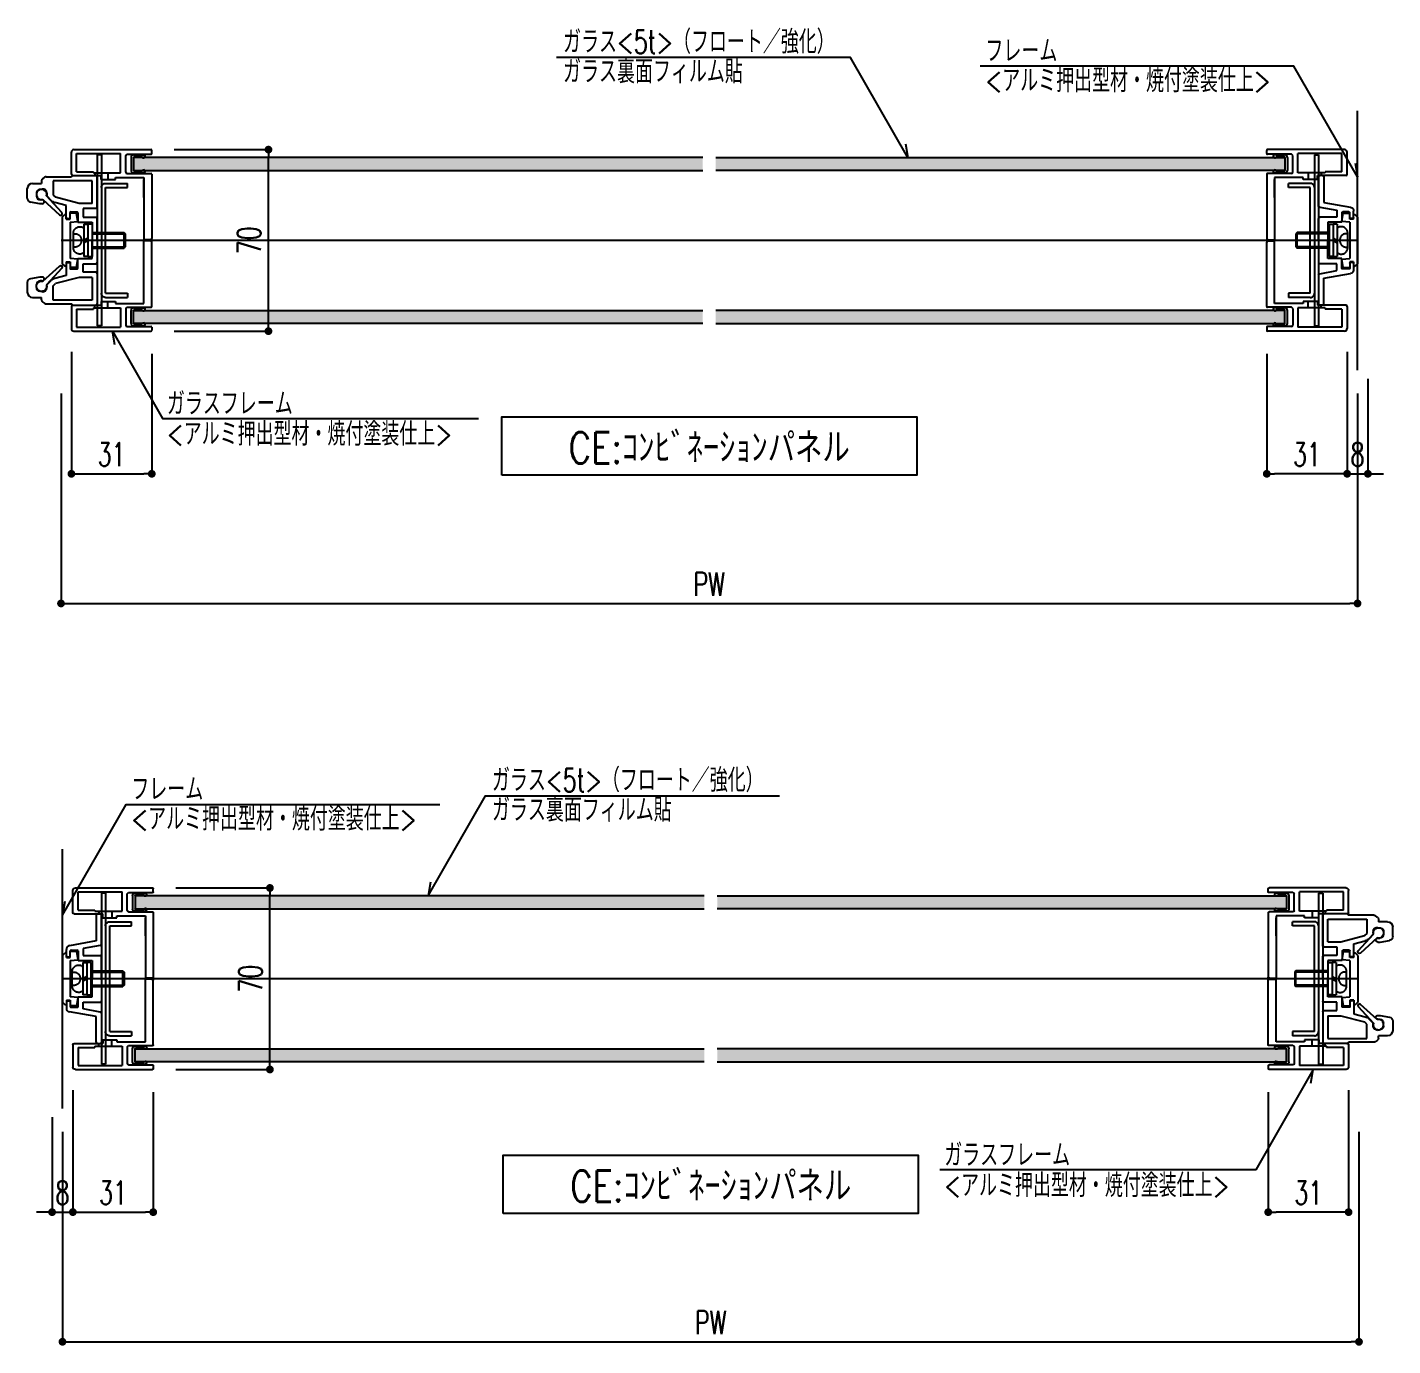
# Model space of a CAD drawing. Extents: x 21 to 47673, y 9 to 26406.
# Drawn here: x 2219 to 2746, y 20877 to 21386 of the extents above; entities that cross this region are included whole.
import ezdxf
from ezdxf.enums import TextEntityAlignment as Align

# ---------------------------------------------------------------- set-up
doc = ezdxf.new("R2010")
doc.units = 0
doc.header["$LTSCALE"] = 10
doc.header["$PDMODE"] = 35
doc.header["$PDSIZE"] = 5
doc.linetypes.add('HIDDEN', pattern=[9.525, 6.35, -3.175])
for name, color, linetype in [('_基準', 1, 'Continuous'), ('_文字', 3, 'Continuous'), ('_製品', 4, 'Continuous'), ('_製品寸法', 9, 'Continuous')]:
    doc.layers.add(name, color=color, linetype=linetype)
doc.styles.add('OKAMURA', font='simplex8.shx', dxfattribs={"width": 0.7, "bigfont": 'BIGFONT.shx'})
doc.dimstyles.new('OKAMURA-003', dxfattribs={"dimscale": 3, "dimtxt": 3, "dimasz": 1, "dimexe": 0, "dimexo": 3, "dimgap": 1, "dimtad": 1, "dimdec": 3, "dimdsep": 46, "dimtxsty": 'OKAMURA', "dimblk1": 'DOT', "dimblk2": 'DOT', "dimsah": 1, "dimcen": 0, "dimclrd": 9, "dimclre": 9, "dimclrt": 3, "dimadec": 0, "dimazin": 0, "dimtfac": 1, "dimtdec": 3, "dimtix": 1, "dimtmove": 2, "dimatfit": 3, "dimldrblk": 'NONE', "dimfxl": 0, "dimtolj": 1, "dimarcsym": 0})
pattern_1 = [(90, (-7607.46, -2512.1143), (1.5875, 0.79375), [0, -1.5875])]

# ---------------------------------------------------------------- blocks, each defined once
blk = doc.blocks.new('_DOT')
at = {"color": 0, "linetype": 'ByBlock'}
blk.add_line((-0.5, 0), (-1, 0), dxfattribs=at)
at = {"color": 0, "linetype": 'ByBlock', "const_width": 0.5}
blk.add_lwpolyline([(-0.25, 0, 1), (0.25, 0, 1)], format="xyb", close=True, dxfattribs=at)
blk = doc.blocks.new('*D2089')
at = {"layer": '_製品寸法', "color": 9, "lineweight": -2, "transparency": 16777216}
for p, q in [((-456.3, 35), (-420, 35)), ((-420, -32), (-420, 32)), ((-456.3, -35), (-420, -35))]:
    blk.add_line(p, q, dxfattribs=at)
at = {"layer": 'Defpoints', "color": 0, "transparency": 16777216}
for p in [(-465.3, 35), (-420, 35), (-465.3, -35)]:
    blk.add_point(p, dxfattribs=at)
at = {"layer": '_製品寸法', "color": 9, "lineweight": -2, "transparency": 16777216, "xscale": 3, "yscale": 3, "zscale": 3}
for p, rotation in [((-420, 35), 90), ((-420, -35), 270)]:
    blk.add_blockref('_DOT', p, dxfattribs=dict(at, rotation=rotation))
at = {"layer": '_製品寸法', "color": 3, "transparency": 16777216, "insert": (-427.5, 0), "char_height": 9, "attachment_point": 5, "rotation": 90, "style": 'OKAMURA'}
blk.add_mtext('\\A1;70', dxfattribs=at)
blk = doc.blocks.new('_None')
blk = doc.blocks.new('*D2090')
at = {"layer": '_製品寸法', "color": 9, "lineweight": -2, "transparency": 16777216}
for p, q in [((-500, -59), (-500, -140)), ((0, -59), (0, -140)), ((-497, -140), (-3, -140))]:
    blk.add_line(p, q, dxfattribs=at)
at = {"layer": 'Defpoints', "color": 0, "transparency": 16777216}
for p in [(-500, -50), (0, -50), (0, -140)]:
    blk.add_point(p, dxfattribs=at)
at = {"layer": '_製品寸法', "color": 9, "lineweight": -2, "transparency": 16777216, "xscale": 3, "yscale": 3, "zscale": 3, "rotation": 180}
blk.add_blockref('_DOT', (-500, -140), dxfattribs=at)
at = {"layer": '_製品寸法', "color": 9, "lineweight": -2, "transparency": 16777216, "xscale": 3, "yscale": 3, "zscale": 3}
blk.add_blockref('_DOT', (0, -140), dxfattribs=at)
at = {"layer": '_製品寸法', "color": 3, "transparency": 16777216, "insert": (-250, -132.5), "char_height": 9, "attachment_point": 5, "style": 'OKAMURA'}
blk.add_mtext('\\A1;PW', dxfattribs=at)
blk = doc.blocks.new('*D2091')
at = {"layer": '_製品寸法', "color": 9, "lineweight": -2, "transparency": 16777216}
for p, q in [((-496, -43), (-496, -90)), ((-465, -43.7), (-465, -90)), ((-493, -90), (-468, -90))]:
    blk.add_line(p, q, dxfattribs=at)
at = {"layer": 'Defpoints', "color": 0, "transparency": 16777216}
for p in [(-496, -34), (-465, -34.7), (-465, -90)]:
    blk.add_point(p, dxfattribs=at)
at = {"layer": '_製品寸法', "color": 9, "lineweight": -2, "transparency": 16777216, "xscale": 3, "yscale": 3, "zscale": 3, "rotation": 180}
blk.add_blockref('_DOT', (-496, -90), dxfattribs=at)
at = {"layer": '_製品寸法', "color": 9, "lineweight": -2, "transparency": 16777216, "xscale": 3, "yscale": 3, "zscale": 3}
blk.add_blockref('_DOT', (-465, -90), dxfattribs=at)
at = {"layer": '_製品寸法', "color": 3, "transparency": 16777216, "insert": (-480.5, -82.5), "char_height": 9, "attachment_point": 5, "style": 'OKAMURA'}
blk.add_mtext('\\A1;31', dxfattribs=at)
blk = doc.blocks.new('*D2092')
at = {"layer": '_製品寸法', "color": 9, "lineweight": -2, "transparency": 16777216}
for p, q in [((-35, -43.7), (-35, -90)), ((-4, -43), (-4, -90)), ((-7, -90), (-32, -90))]:
    blk.add_line(p, q, dxfattribs=at)
at = {"layer": 'Defpoints', "color": 0, "transparency": 16777216}
for p in [(-35, -34.7), (-4, -34), (-35, -90)]:
    blk.add_point(p, dxfattribs=at)
at = {"layer": '_製品寸法', "color": 9, "lineweight": -2, "transparency": 16777216, "xscale": 3, "yscale": 3, "zscale": 3, "rotation": 180}
blk.add_blockref('_DOT', (-35, -90), dxfattribs=at)
at = {"layer": '_製品寸法', "color": 9, "lineweight": -2, "transparency": 16777216, "xscale": 3, "yscale": 3, "zscale": 3}
blk.add_blockref('_DOT', (-4, -90), dxfattribs=at)
at = {"layer": '_製品寸法', "color": 3, "transparency": 16777216, "insert": (-19.5, -82.5), "char_height": 9, "attachment_point": 5, "style": 'OKAMURA'}
blk.add_mtext('\\A1;31', dxfattribs=at)
blk = doc.blocks.new('A$C78CB0145')
at = {"layer": '_製品'}
for p, q in [((10, 66), (11.6, 66)), ((10, 66), (11.6, 66)), ((10, 66), (10, 0)), ((11.6, 66), (11.6, 0)), ((11.6, 66), (11.6, 0)), ((8.4, 55), (0, 55)), ((0, 53.4), (0, 55)), ((8.4, 55), (0, 55)), ((0, 53.4), (0, 55)), ((8.4, 53.4), (0, 53.4)), ((8.4, 53.4), (0, 53.4)), ((8.4, 12.6), (8.4, 53.4)), ((8.4, 12.6), (0, 12.6)), ((0, 12.6), (0, 11)), ((8.4, 12.6), (0, 12.6)), ((0, 12.6), (0, 11)), ((8.4, 11), (0, 11)), ((8.4, 11), (0, 11)), ((10, 0), (11.6, 0))]:
    blk.add_line(p, q, dxfattribs=at)
for centre, start, end in [((8.4, 53.4), 359.999, 90), ((8.4, 12.6), 270, 0.001)]:
    blk.add_arc(centre, 1.6, start, end, dxfattribs=at)
blk = doc.blocks.new('A$C5ABC421D')
at = {"layer": '_製品'}
for p, q in [((0, 68.5), (0, 69.7)), ((30, 70), (0.3, 70)), ((29, 68.5), (12, 68.5)), ((12, 61), (12, 68.5)), ((29, 61.5), (29, 68.5)), ((31, 60.5), (31, 69)), ((9.5, 68.2), (0.3, 68.2)), ((10, 61.3), (10, 67.7)), ((0, 60.5), (0, 35.7)), ((9.5, 60.8), (0.3, 60.8)), ((3, 59.3), (3, 35.2)), ((14, 59.3), (3, 59.3)), ((3, 51.5), (3, 58.5)), ((22.5, 61), (12, 61)), ((14, 58.5), (14, 59.3)), ((19.5, 58.5), (14, 58.5)), ((16, 61), (16, 58.5)), ((19.5, 58.5), (18.8, 58.5)), ((30.5, 60), (19.5, 60)), ((19.5, 58.5), (19.5, 60)), ((21, 61), (21, 60)), ((22.5, 61), (22.5, 61.5)), ((29, 61.5), (22.5, 61.5)), ((0, 9.5), (0, 34.3)), ((0.5, 35.2), (3, 35.2)), ((0.5, 34.8), (3, 34.8)), ((3, 10.7), (3, 34.8)), ((14, 10.7), (3, 10.7)), ((19.5, 11.5), (14, 11.5)), ((14, 11.5), (14, 10.7)), ((16, 9), (16, 11.5)), ((19.5, 11.5), (18.8, 11.5)), ((19.5, 11.5), (19.5, 10)), ((9.5, 9.2), (0.3, 9.2)), ((10, 8.7), (10, 2.3)), ((22.5, 9), (12, 9)), ((12, 9), (12, 1.5)), ((30.5, 10), (19.5, 10)), ((21, 9), (21, 10)), ((22.5, 9), (22.5, 8.5)), ((29, 8.5), (22.5, 8.5)), ((29, 8.5), (29, 1.5)), ((31, 9.5), (31, 1)), ((0, 1.5), (0, 0.3)), ((9.5, 1.8), (0.3, 1.8)), ((29, 1.5), (12, 1.5)), ((30, 0), (0.3, 0))]:
    blk.add_line(p, q, dxfattribs=at)
for centre, radius, start, end in [((0.3, 69.7), 0.3, 90, 180), ((0.3, 68.5), 0.3, 180, 270), ((30, 69), 1, 0, 90), ((9.5, 67.7), 0.5, 0, 90), ((0.3, 60.5), 0.3, 90, 180), ((9.5, 61.3), 0.5, 270, 0), ((30.5, 60.5), 0.5, 270, 0), ((0.5, 35.7), 0.5, 180, 270), ((0.5, 34.3), 0.5, 90, 180), ((0.3, 9.5), 0.3, 180, 270), ((9.5, 8.7), 0.5, 0, 90), ((30.5, 9.5), 0.5, 0, 90), ((0.3, 1.5), 0.3, 90, 180), ((0.3, 0.3), 0.3, 180, 270), ((9.5, 2.3), 0.5, 270, 0), ((30, 1), 1, 270, 0)]:
    blk.add_arc(centre, radius, start, end, dxfattribs=at)
blk = doc.blocks.new('A$C32CB7D14')
at = {"layer": '_製品'}
for p, q in [((0, 19.5), (1, 20.5)), ((0, 19.5), (0, 1.5)), ((1.5, 20.5), (1, 20.5)), ((1.5, 18.75), (1.5, 20.5)), ((1.5, 18.75), (3, 18.75)), ((3, 18.75), (3, 21)), ((5.5, 21), (3, 21)), ((3, 17.5), (6, 17.8)), ((3, 17.5), (3, 3.5)), ((6, 17.8), (5.5, 21)), ((0, 1.5), (1, 0.5)), ((1.5, 0.5), (1, 0.5)), ((1.5, 2.25), (1.5, 0.5)), ((1.5, 2.25), (3, 2.25)), ((6, 3.2), (3, 3.5)), ((3, 2.25), (3, 0)), ((5.5, 0), (6, 3.2)), ((5.5, 0), (3, 0))]:
    blk.add_line(p, q, dxfattribs=at)
blk = doc.blocks.new('A$C72ED3FC6')
at = {"layer": '_製品'}
for p, q in [((12.8, 12.5), (14.4, 12.5)), ((12.8, 12.5), (12.8, 0)), ((14.4, 12.5), (14.4, 0)), ((16, 12.5), (14.4, 12.5)), ((16, 12.5), (16, 0)), ((0.5, 9.25), (0, 8.75)), ((12.8, 8.75), (0, 8.75)), ((0, 8.75), (0, 3.75)), ((12.8, 9.25), (0.5, 9.25)), ((0.5, 3.25), (0.5, 9.25)), ((14.4, 7.17), (16, 6.25)), ((14.4, 6.25), (16, 5.33)), ((12.8, 3.75), (0, 3.75)), ((0, 3.75), (0.5, 3.25)), ((12.8, 3.25), (0.5, 3.25)), ((14.4, 0), (12.8, 0)), ((14.4, 0), (16, 0))]:
    blk.add_line(p, q, dxfattribs=at)
at = {"layer": '_製品', "linetype": 'HIDDEN', "ltscale": 0.5}
blk.add_line((20, 3.75), (20, 8.75), dxfattribs=at)
for centre, radius, start, end in [((17.54, 9.05), 2.48, 353.0727, 128.2119), ((19.36, 6.46), 2.37, 74.4113, 185.2), ((19.36, 6.04), 2.37, 174.8002, 285.5887), ((17.54, 3.45), 2.48, 231.7881, 6.9274)]:
    blk.add_arc(centre, radius, start, end, dxfattribs=at)
blk = doc.blocks.new('A$C47657887')
at = {"layer": '_製品'}
for p, q in [((2.51, 6.02), (8.92, 0.18)), ((9.77, 1.02), (3.93, 7.44))]:
    blk.add_line(p, q, dxfattribs=at)
for centre, radius, start, end in [((1.99, 7.95), 2, 345.1323, 284.8682), ((9.35, 0.6), 0.6, 225, 45)]:
    blk.add_arc(centre, radius, start, end, dxfattribs=at)
blk = doc.blocks.new('P15CEUS枠')
at = {"layer": '_製品'}
for p, q in [((-11.5, 22), (-8, 22)), ((-8, 22.96), (-8, 22)), ((-7.55, 23.8), (-6.75, 24.33)), ((-6.2, 24.5), (3.5, 24.5)), ((11.5, 23), (-3.5, 23)), ((-3.5, 23), (-3.5, 17.47)), ((3.91, 24.91), (3.5, 24.5)), ((4.12, 25), (13, 25)), ((11.5, 14.27), (11.5, 23)), ((13.5, 12.77), (13.5, 24.5)), ((-13.5, 16.26), (-13.5, 20)), ((-10, 18.11), (-10, 17.14)), ((-7.76, 19.77), (-8.76, 19.59)), ((-6, 18.29), (-6, 17.14)), ((-6, 17.14), (-4.29, 15.43)), ((-3.5, 17.47), (-2.68, 16.65)), ((6.5, 14.27), (-2.68, 16.65)), ((-8.61, 14.14), (-12.26, 14.78)), ((-7.75, 14.14), (-8.61, 14.14)), ((-7.75, 15.64), (-8.5, 15.64)), ((1.5, 13.5), (-2.92, 14.64)), ((1.5, 8.8), (1.5, 13.5)), ((3, 8.8), (3, 10.7)), ((3.3, 11), (5.7, 11)), ((6, 10.7), (6, 7)), ((11.5, 14.27), (6.5, 14.27)), ((8, 12.27), (8, 9)), ((13, 12.27), (8, 12.27)), ((1.8, 8.5), (2.7, 8.5)), ((6, 7), (11.5, 7)), ((8, 9), (13, 9)), ((11.5, 7), (11.5, 0.3)), ((13.5, 0.3), (13.5, 8.5)), ((11.5, 0.3), (11.8, 0)), ((11.5, -0.3), (11.8, 0)), ((13.5, 0.3), (13.2, 0)), ((13.2, 0), (13.5, -0.3)), ((11.5, -7), (11.5, -0.3)), ((13.5, -0.3), (13.5, -8.5)), ((1.5, -8.8), (1.5, -13.5)), ((1.8, -8.5), (2.7, -8.5)), ((3, -8.8), (3, -10.7)), ((6, -7), (11.5, -7)), ((6, -10.7), (6, -7)), ((8, -9), (13, -9)), ((8, -12.27), (8, -9)), ((-8.61, -14.14), (-12.26, -14.78)), ((-7.75, -14.14), (-8.61, -14.14)), ((-7.75, -15.64), (-8.5, -15.64)), ((-6, -17.14), (-4.29, -15.43)), ((1.5, -13.5), (-2.92, -14.64)), ((6.5, -14.27), (-2.68, -16.65)), ((3.3, -11), (5.7, -11)), ((11.5, -14.27), (6.5, -14.27)), ((13, -12.27), (8, -12.27)), ((11.5, -14.27), (11.5, -23)), ((13.5, -12.77), (13.5, -24.5)), ((13.5, -12.77), (13.5, -24.5)), ((-13.5, -16.26), (-13.5, -20)), ((-10, -18.11), (-10, -17.14)), ((-7.76, -19.77), (-8.76, -19.59)), ((-6, -18.29), (-6, -17.14)), ((-3.5, -17.47), (-2.68, -16.65)), ((-3.5, -23), (-3.5, -17.47)), ((-11.5, -22), (-8, -22)), ((-8, -22.96), (-8, -22)), ((-7.55, -23.8), (-6.75, -24.33)), ((-6.2, -24.5), (3.5, -24.5)), ((11.5, -23), (-3.5, -23)), ((3.91, -24.91), (3.5, -24.5)), ((4.12, -25), (13, -25))]:
    blk.add_line(p, q, dxfattribs=at)
for centre, radius, start, end in [((-11.5, 20), 2, 90, 180), ((-7, 22.96), 1, 123.6901, 180), ((-6.2, 23.5), 1, 90, 123.6901), ((4.12, 24.7), 0.3, 90, 135), ((13, 24.5), 0.5, 0, 90), ((-12, 16.26), 1.5, 180, 260), ((-8.5, 18.11), 1.5, 100, 180), ((-8.5, 17.14), 1.5, 180, 270), ((-7.5, 18.29), 1.5, 0, 100), ((-7.75, 14.89), 0.75, 270, 90), ((-2.17, 17.55), 3, 225, 255.5), ((3.3, 10.7), 0.3, 90, 180), ((5.7, 10.7), 0.3, 0, 90), ((13, 12.77), 0.5, 270, 0), ((1.8, 8.8), 0.3, 180, 270), ((2.7, 8.8), 0.3, 270, 0), ((13, 8.5), 0.5, 0, 90), ((1.8, -8.8), 0.3, 90, 180), ((2.7, -8.8), 0.3, 0, 90), ((13, -8.5), 0.5, 270, 0), ((-12, -16.26), 1.5, 100, 180), ((-8.5, -17.14), 1.5, 90, 180), ((-7.75, -14.89), 0.75, 270, 90), ((-2.17, -17.55), 3, 104.5, 135), ((3.3, -10.7), 0.3, 180, 270), ((5.7, -10.7), 0.3, 270, 360), ((13, -12.77), 0.5, 0, 90), ((-11.5, -20), 2, 180, 270), ((-8.5, -18.11), 1.5, 180, 260), ((-7.5, -18.29), 1.5, 260, 360), ((-7, -22.96), 1, 180, 236.3099), ((-6.2, -23.5), 1, 236.3099, 270), ((4.12, -24.7), 0.3, 225, 270), ((13, -24.5), 0.5, 270, 0)]:
    blk.add_arc(centre, radius, start, end, dxfattribs=at)
for name, p in [('A$C47657887', (-9.98, 9.71)), ('A$C32CB7D14', (0, -10.5))]:
    blk.add_blockref(name, p, dxfattribs=at)
at = {"layer": '_製品', "xscale": -1}
blk.add_blockref('A$C72ED3FC6', (24.3, -6.25), dxfattribs=at)
at = {"layer": '_製品', "xscale": -1, "rotation": 180}
blk.add_blockref('A$C47657887', (-9.98, -9.71), dxfattribs=at)
blk = doc.blocks.new('A$C46606B5D')
at = {"layer": '_製品'}
for p, q in [((0, 17.8), (0.5, 21)), ((3, 17.5), (0, 17.8)), ((0.5, 21), (3, 21)), ((3, 18.75), (3, 21)), ((4.5, 18.75), (3, 18.75)), ((3, 17.5), (3, 3.5)), ((4.5, 18.75), (4.5, 20.5)), ((4.5, 20.5), (5, 20.5)), ((6, 19.5), (5, 20.5)), ((6, 19.5), (6, 1.5)), ((0, 3.2), (3, 3.5)), ((0.5, 0), (0, 3.2)), ((0.5, 0), (3, 0)), ((3, 2.25), (3, 0)), ((4.5, 2.25), (3, 2.25)), ((4.5, 2.25), (4.5, 0.5)), ((4.5, 0.5), (5, 0.5)), ((6, 1.5), (5, 0.5))]:
    blk.add_line(p, q, dxfattribs=at)
blk = doc.blocks.new('A$C79397D4C')
at = {"layer": '_製品'}
for p, q in [((23, 99), (23, 79.2)), ((24, 100), (26, 100)), ((27, 76.6), (27, 99)), ((23, 79.2), (2.5, 75.5)), ((26.2, 75.7), (13, 73.3)), ((0, 67.6), (0, 72.6)), ((0.6, 67), (2.4, 67)), ((3, 67.6), (3, 71.4)), ((3.6, 72), (8.4, 72)), ((9, 71.4), (9, 64)), ((9, 64), (20, 64)), ((13, 73.3), (13, 68)), ((13, 68), (26, 68)), ((20, 64), (20, 50.6)), ((27, 50.6), (27, 67)), ((20, 50.6), (20.6, 50)), ((20, 50.6), (20.6, 50)), ((20, 49.4), (20.6, 50)), ((20, 49.4), (20.6, 50)), ((20, 36), (20, 49.4)), ((27, 50.6), (26.4, 50)), ((27, 50.6), (26.4, 50)), ((27, 49.4), (26.4, 50)), ((27, 49.4), (26.4, 50)), ((27, 49.4), (27, 33)), ((0, 32.4), (0, 27.4)), ((0.6, 33), (2.4, 33)), ((3, 32.4), (3, 28.6)), ((9, 36), (20, 36)), ((9, 28.6), (9, 36)), ((13, 26.7), (13, 32)), ((13, 32), (26, 32)), ((23, 20.8), (2.5, 24.5)), ((3.6, 28), (8.4, 28)), ((26.2, 24.3), (13, 26.7)), ((27, 23.4), (27, 1)), ((23, 1), (23, 20.8)), ((24, 0), (26, 0))]:
    blk.add_line(p, q, dxfattribs=at)
for centre, radius, start, end in [((24, 99), 1, 90, 180), ((26, 99), 1, 0, 90), ((3, 72.6), 3, 100, 180), ((26, 76.6), 1, 280, 0), ((0.6, 67.6), 0.6, 180, 270), ((2.4, 67.6), 0.6, 270, 360), ((3.6, 71.4), 0.6, 90, 180), ((8.4, 71.4), 0.6, 0, 90), ((26, 67), 1, 0, 90), ((0.6, 32.4), 0.6, 90, 180), ((2.4, 32.4), 0.6, 0, 90), ((26, 33), 1, 270, 0), ((3, 27.4), 3, 180, 260), ((3.6, 28.6), 0.6, 180, 270), ((8.4, 28.6), 0.6, 270, 0), ((26, 23.4), 1, 0, 80), ((24, 1), 1, 180, 270), ((26, 1), 1, 270, 0)]:
    blk.add_arc(centre, radius, start, end, dxfattribs=at)
blk = doc.blocks.new('P15CEUG枠')
at = {"layer": '_製品', "xscale": -0.5, "yscale": 0.5, "zscale": 0.5}
blk.add_blockref('A$C79397D4C', (-1.5, -25), dxfattribs=at)
at = {"layer": '_製品'}
for name, p in [('A$C72ED3FC6', (-23.8, -6.25)), ('A$C46606B5D', (-6, -10.5))]:
    blk.add_blockref(name, p, dxfattribs=at)
blk = doc.blocks.new('P15CE平')
at = {"layer": '_製品'}
h = blk.add_hatch(dxfattribs=at)
h.set_pattern_fill('DOTS', color=256, angle=90, style=0)
h.set_pattern_definition(pattern_1)
edge = h.paths.add_edge_path()
edge.add_line((247.5, 32), (28, 32))
edge.add_line((28, 32), (28, 27))
edge.add_line((28, 27), (247.5, 27))
h = blk.add_hatch(dxfattribs=at)
h.set_pattern_fill('DOTS', color=256, angle=90, style=0)
h.set_pattern_definition([(90, (-1468.5515, 4.1311), (1.5875, 0.79375), [0, -1.5875])])
edge = h.paths.add_edge_path()
edge.add_line((252.5, 32), (472, 32))
edge.add_line((472, 32), (472, 27))
edge.add_line((472, 27), (252.5, 27))
h = blk.add_hatch(dxfattribs=at)
h.set_pattern_fill('DOTS', color=256, angle=270, style=0)
h.set_pattern_definition([(270, (1968.5515, -4.1311), (-1.5875, -0.79375), [0, -1.5875])])
edge = h.paths.add_edge_path()
edge.add_line((247.5, -32), (28, -32))
edge.add_line((28, -32), (28, -27))
edge.add_line((28, -27), (247.5, -27))
h = blk.add_hatch(dxfattribs=at)
h.set_pattern_fill('DOTS', color=256, angle=90, style=0)
h.set_pattern_definition(pattern_1)
edge = h.paths.add_edge_path()
edge.add_line((252.5, -32), (472, -32))
edge.add_line((472, -32), (472, -27))
edge.add_line((472, -27), (252.5, -27))
for p, q in [((4, 25.5), (4, 34)), ((5, 35), (34.7, 35)), ((6, 33.5), (23, 33.5)), ((6, 26.5), (6, 33.5)), ((23, 26), (23, 33.5)), ((25, 26.3), (25, 32.7)), ((25.5, 33.2), (34.7, 33.2)), ((27, 32), (27, 27)), ((28, 33), (31.9, 33)), ((28, 32), (28, 27)), ((28.2, 32.2), (31.33, 32.2)), ((35, 33.5), (35, 34.7)), ((472, 33), (468.1, 33)), ((471.8, 32.2), (468.67, 32.2)), ((472, 32), (472, 27)), ((473, 32), (473, 27)), ((6, 26.5), (12.5, 26.5)), ((12.5, 26), (12.5, 26.5)), ((28.2, 26.8), (31.33, 26.8)), ((471.8, 26.8), (468.67, 26.8)), ((4.5, 25), (15.5, 25)), ((12.5, 26), (23, 26)), ((13, 26), (13, 25)), ((15.5, 23.5), (15.5, 25)), ((15.5, 23.5), (21, 23.5)), ((18, 26), (18, 23.5)), ((21, 24.3), (32, 24.3)), ((21, 23.5), (21, 24.3)), ((25.5, 25.8), (34.7, 25.8)), ((28, 26), (31.9, 26)), ((32, 24.3), (32, 0.2)), ((32, 16.5), (32, 23.5)), ((35, 25.5), (35, 0.7)), ((472, 26), (468.1, 26)), ((34.5, 0.2), (32, 0.2)), ((34.5, -0.2), (32, -0.2)), ((32, -24.3), (32, -0.2)), ((35, -25.5), (35, -0.7)), ((4, -25.5), (4, -34)), ((4.5, -25), (15.5, -25)), ((12.5, -26), (23, -26)), ((12.5, -26), (12.5, -26.5)), ((13, -26), (13, -25)), ((15.5, -23.5), (16.2, -23.5)), ((15.5, -23.5), (21, -23.5)), ((15.5, -23.5), (15.5, -25)), ((18, -26), (18, -23.5)), ((21, -23.5), (21, -24.3)), ((21, -24.3), (32, -24.3)), ((23, -26), (23, -33.5)), ((25, -26.3), (25, -32.7)), ((25.5, -25.8), (34.7, -25.8)), ((28, -26), (31.9, -26)), ((472, -26), (468.1, -26)), ((6, -26.5), (6, -33.5)), ((6, -26.5), (12.5, -26.5)), ((27, -32), (27, -27)), ((28, -32), (28, -27)), ((28.2, -26.8), (31.33, -26.8)), ((471.8, -26.8), (468.67, -26.8)), ((472, -32), (472, -27)), ((473, -32), (473, -27)), ((5, -35), (34.7, -35)), ((6, -33.5), (23, -33.5)), ((25.5, -33.2), (34.7, -33.2)), ((28, -33), (31.9, -33)), ((28.2, -32.2), (31.33, -32.2)), ((35, -33.5), (35, -34.7)), ((472, -33), (468.1, -33)), ((471.8, -32.2), (468.67, -32.2))]:
    blk.add_line(p, q, dxfattribs=at)
for points in [[(247.5, 32), (28, 32), (28, 27), (247.5, 27)], [(252.5, 32), (472, 32), (472, 27), (252.5, 27)], [(247.5, -32), (28, -32), (28, -27), (247.5, -27)], [(252.5, -32), (472, -32), (472, -27), (252.5, -27)]]:
    blk.add_lwpolyline(points, dxfattribs=at)
for centre, radius, start, end in [((5, 34), 1, 90, 180), ((25.5, 32.7), 0.5, 90, 180), ((28, 32), 1, 90, 180), ((28.2, 32), 0.2, 90, 180), ((31.9, 32.4), 0.6, 199.4712, 90), ((34.7, 34.7), 0.3, 0, 90), ((34.7, 33.5), 0.3, 270, 360), ((468.1, 32.4), 0.6, 90, 340.5288), ((471.8, 32), 0.2, 0, 90), ((472, 32), 1, 0, 90), ((28, 27), 1, 180, 270), ((28.2, 27), 0.2, 180, 270), ((31.9, 26.6), 0.6, 270, 160.5288), ((468.1, 26.6), 0.6, 19.4712, 270), ((471.8, 27), 0.2, 270, 0), ((472, 27), 1, 270, 0), ((4.5, 25.5), 0.5, 180, 270), ((25.5, 26.3), 0.5, 180, 270), ((34.7, 25.5), 0.3, 0, 90), ((34.5, 0.7), 0.5, 270, 0), ((34.5, -0.7), 0.5, 0, 90), ((4.5, -25.5), 0.5, 90, 180), ((25.5, -26.3), 0.5, 90, 180), ((28, -27), 1, 90, 180), ((31.9, -26.6), 0.6, 199.4712, 90), ((34.7, -25.5), 0.3, 270, 0), ((468.1, -26.6), 0.6, 90, 340.5288), ((472, -27), 1, 0, 90), ((28.2, -27), 0.2, 90, 180), ((471.8, -27), 0.2, 0, 90), ((5, -34), 1, 180, 270), ((25.5, -32.7), 0.5, 180, 270), ((28, -32), 1, 180, 270), ((28.2, -32), 0.2, 180, 270), ((31.9, -32.4), 0.6, 270, 160.5288), ((34.7, -33.5), 0.3, 0, 90), ((34.7, -34.7), 0.3, 270, 0), ((468.1, -32.4), 0.6, 19.4712, 270), ((471.8, -32), 0.2, 270, 0), ((472, -32), 1, 270, 0)]:
    blk.add_arc(centre, radius, start, end, dxfattribs=at)
at = {"layer": '_製品', "xscale": -1}
blk.add_blockref('A$C78CB0145', (25.6, -33), dxfattribs=at)
at = {"layer": '_製品'}
for name, p in [('A$C5ABC421D', (465, -35)), ('A$C78CB0145', (473.4, -33)), ('P15CEUS枠', (0.5, 0)), ('P15CEUG枠', (500, 0))]:
    blk.add_blockref(name, p, dxfattribs=at)
blk = doc.blocks.new('*D2093')
at = {"layer": '_製品寸法', "color": 9, "lineweight": -2, "transparency": 16777216}
for p, q in [((-4, -53.4), (-4, -90)), ((4, -53.4), (4, -90)), ((-7, -90), (-10, -90)), ((-4, -90), (4, -90)), ((7, -90), (10, -90))]:
    blk.add_line(p, q, dxfattribs=at)
at = {"layer": 'Defpoints', "color": 0, "transparency": 16777216}
for p in [(-4, -44.4), (4, -44.4), (4, -90)]:
    blk.add_point(p, dxfattribs=at)
at = {"layer": '_製品寸法', "color": 9, "lineweight": -2, "transparency": 16777216, "xscale": 3, "yscale": 3, "zscale": 3}
blk.add_blockref('_DOT', (-4, -90), dxfattribs=at)
at = {"layer": '_製品寸法', "color": 9, "lineweight": -2, "transparency": 16777216, "xscale": 3, "yscale": 3, "zscale": 3, "rotation": 180}
blk.add_blockref('_DOT', (4, -90), dxfattribs=at)
at = {"layer": '_製品寸法', "color": 3, "transparency": 16777216, "insert": (0, -82.5), "char_height": 9, "attachment_point": 5, "style": 'OKAMURA'}
blk.add_mtext('\\A1;8', dxfattribs=at)
blk = doc.blocks.new('*D2100')
at = {"layer": '_製品寸法', "color": 9, "lineweight": -2, "transparency": 16777216}
for p, q in [((43.7, 35), (80, 35)), ((80, -32), (80, 32)), ((43.7, -35), (80, -35))]:
    blk.add_line(p, q, dxfattribs=at)
at = {"layer": 'Defpoints', "color": 0, "transparency": 16777216}
for p in [(34.7, 35), (80, 35), (34.7, -35)]:
    blk.add_point(p, dxfattribs=at)
at = {"layer": '_製品寸法', "color": 9, "lineweight": -2, "transparency": 16777216, "xscale": 3, "yscale": 3, "zscale": 3}
for p, rotation in [((80, 35), 90), ((80, -35), 270)]:
    blk.add_blockref('_DOT', p, dxfattribs=dict(at, rotation=rotation))
at = {"layer": '_製品寸法', "color": 3, "transparency": 16777216, "insert": (72.5, 0), "char_height": 9, "attachment_point": 5, "rotation": 90, "style": 'OKAMURA'}
blk.add_mtext('\\A1;70', dxfattribs=at)
blk = doc.blocks.new('*D2101')
at = {"layer": '_製品寸法', "color": 9, "lineweight": -2, "transparency": 16777216}
for p, q in [((0, -59), (0, -140)), ((500, -59), (500, -140)), ((3, -140), (497, -140))]:
    blk.add_line(p, q, dxfattribs=at)
at = {"layer": 'Defpoints', "color": 0, "transparency": 16777216}
for p in [(0, -50), (500, -50), (500, -140)]:
    blk.add_point(p, dxfattribs=at)
at = {"layer": '_製品寸法', "color": 9, "lineweight": -2, "transparency": 16777216, "xscale": 3, "yscale": 3, "zscale": 3, "rotation": 180}
blk.add_blockref('_DOT', (0, -140), dxfattribs=at)
at = {"layer": '_製品寸法', "color": 9, "lineweight": -2, "transparency": 16777216, "xscale": 3, "yscale": 3, "zscale": 3}
blk.add_blockref('_DOT', (500, -140), dxfattribs=at)
at = {"layer": '_製品寸法', "color": 3, "transparency": 16777216, "insert": (250, -132.5), "char_height": 9, "attachment_point": 5, "style": 'OKAMURA'}
blk.add_mtext('\\A1;PW', dxfattribs=at)
blk = doc.blocks.new('*D2102')
at = {"layer": '_製品寸法', "color": 9, "lineweight": -2, "transparency": 16777216}
for p, q in [((465, -43.7), (465, -90)), ((496, -43), (496, -90)), ((493, -90), (468, -90))]:
    blk.add_line(p, q, dxfattribs=at)
at = {"layer": 'Defpoints', "color": 0, "transparency": 16777216}
for p in [(465, -34.7), (496, -34), (465, -90)]:
    blk.add_point(p, dxfattribs=at)
at = {"layer": '_製品寸法', "color": 9, "lineweight": -2, "transparency": 16777216, "xscale": 3, "yscale": 3, "zscale": 3, "rotation": 180}
blk.add_blockref('_DOT', (465, -90), dxfattribs=at)
at = {"layer": '_製品寸法', "color": 9, "lineweight": -2, "transparency": 16777216, "xscale": 3, "yscale": 3, "zscale": 3}
blk.add_blockref('_DOT', (496, -90), dxfattribs=at)
at = {"layer": '_製品寸法', "color": 3, "transparency": 16777216, "insert": (480.5, -82.5), "char_height": 9, "attachment_point": 5, "style": 'OKAMURA'}
blk.add_mtext('\\A1;31', dxfattribs=at)
blk = doc.blocks.new('*D2103')
at = {"layer": '_製品寸法', "color": 9, "lineweight": -2, "transparency": 16777216}
for p, q in [((4, -43), (4, -90)), ((35, -43.7), (35, -90)), ((7, -90), (32, -90))]:
    blk.add_line(p, q, dxfattribs=at)
at = {"layer": 'Defpoints', "color": 0, "transparency": 16777216}
for p in [(4, -34), (35, -34.7), (35, -90)]:
    blk.add_point(p, dxfattribs=at)
at = {"layer": '_製品寸法', "color": 9, "lineweight": -2, "transparency": 16777216, "xscale": 3, "yscale": 3, "zscale": 3, "rotation": 180}
blk.add_blockref('_DOT', (4, -90), dxfattribs=at)
at = {"layer": '_製品寸法', "color": 9, "lineweight": -2, "transparency": 16777216, "xscale": 3, "yscale": 3, "zscale": 3}
blk.add_blockref('_DOT', (35, -90), dxfattribs=at)
at = {"layer": '_製品寸法', "color": 3, "transparency": 16777216, "insert": (19.5, -82.5), "char_height": 9, "attachment_point": 5, "style": 'OKAMURA'}
blk.add_mtext('\\A1;31', dxfattribs=at)
blk = doc.blocks.new('*D2104')
at = {"layer": '_製品寸法', "color": 9, "lineweight": -2, "transparency": 16777216}
for p, q in [((-4, -53.4), (-4, -90)), ((4, -53.4), (4, -90)), ((-7, -90), (-10, -90)), ((-4, -90), (4, -90)), ((7, -90), (10, -90))]:
    blk.add_line(p, q, dxfattribs=at)
at = {"layer": 'Defpoints', "color": 0, "transparency": 16777216}
for p in [(-4, -44.4), (4, -44.4), (4, -90)]:
    blk.add_point(p, dxfattribs=at)
at = {"layer": '_製品寸法', "color": 9, "lineweight": -2, "transparency": 16777216, "xscale": 3, "yscale": 3, "zscale": 3}
blk.add_blockref('_DOT', (-4, -90), dxfattribs=at)
at = {"layer": '_製品寸法', "color": 9, "lineweight": -2, "transparency": 16777216, "xscale": 3, "yscale": 3, "zscale": 3, "rotation": 180}
blk.add_blockref('_DOT', (4, -90), dxfattribs=at)
at = {"layer": '_製品寸法', "color": 3, "transparency": 16777216, "insert": (0, -82.5), "char_height": 9, "attachment_point": 5, "style": 'OKAMURA'}
blk.add_mtext('\\A1;8', dxfattribs=at)
blk = doc.blocks.new('*U2088')
at = {"layer": '_基準'}
for p, q in [((0, -50), (0, 50)), ((0, 0), (-500, 0))]:
    blk.add_line(p, q, dxfattribs=at)
at = {"layer": '_文字', "color": 9}
for points in [[(-174.334, 37.24), (-173.41, 32), (-195.5485, 70.5437), (-308.9047, 70.5437)], [(-0.924, 29.74), (0, 24.5), (-24.5181, 67.1318), (-145.5348, 67.1318)], [(-479.2262, -40.2401), (-480.1501, -35), (-460.8125, -68.6672), (-339.0524, -68.6672)]]:
    blk.add_lwpolyline(points, dxfattribs=at)
blk.add_lwpolyline([(-330, -90.5), (-330, -68), (-170, -68), (-170, -90.5)], close=True, dxfattribs=at)
at = {"layer": '_製品'}
blk.add_blockref('P15CE平', (-500, 0), dxfattribs=at)
at = {"layer": '_文字', "style": 'OKAMURA', "width": 0.7}
for s, p in [('ガラス<5t>（フロート／強化）', (-306.3739, 72.0588)), ('フレーム', (-143.4963, 68.5645)), ('ガラス裏面フィルム貼', (-306.3739, 60.5669)), ('<アルミ押出型材・焼付塗装仕上> ', (-143.4963, 57.1421)), ('ガラスフレーム', (-459.1606, -67.4682)), ('<アルミ押出型材・焼付塗装仕上> ', (-459.1606, -79.1474))]:
    blk.add_text(s, height=9, dxfattribs=at).set_placement(p)
at = {"layer": '_文字', "style": 'OKAMURA', "width": 0.8}
blk.add_text('CE:ｺﾝﾋﾞﾈｰｼｮﾝパネル', height=12, dxfattribs=at).set_placement((-250, -79.25), align=Align.MIDDLE)
at = {"layer": '_製品寸法'}
for base, p1, p2, angle, picture, middle in [((-420, 35), (-465.3, -35), (-465.3, 35), 90, '*D2089', (-427.5, 0)), ((-35, -90), (-4, -34), (-35, -34.7), 180, '*D2092', (-19.5, -82.5))]:
    dim = blk.add_linear_dim(base=base, p1=p1, p2=p2, angle=angle, dimstyle='OKAMURA-003', dxfattribs=at)
    dim.commit()
    dim.dimension.update_dxf_attribs({"geometry": picture, "text_midpoint": middle})
for base, p1, p2, picture, middle in [((-465, -90), (-496, -34), (-465, -34.7), '*D2091', (-480.5, -82.5)), ((4, -90), (-4, -44.4), (4, -44.4), '*D2093', (0, -82.5))]:
    dim = blk.add_linear_dim(base=base, p1=p1, p2=p2, dimstyle='OKAMURA-003', dxfattribs=at)
    dim.commit()
    dim.dimension.update_dxf_attribs({"geometry": picture, "text_midpoint": middle})
dim = blk.add_linear_dim(base=(0, -140), p1=(-500, -50), p2=(0, -50), text='PW', dimstyle='OKAMURA-003', dxfattribs=at)
dim.commit()
dim.dimension.update_dxf_attribs({"geometry": '*D2090', "text_midpoint": (-250, -132.5)})
blk = doc.blocks.new('*U2099')
at = {"layer": '_基準'}
for p, q in [((0, -50), (0, 50)), ((500, 0), (0, 0))]:
    blk.add_line(p, q, dxfattribs=at)
at = {"layer": '_文字', "color": 9}
for points in [[(141.8947, 37.24), (140.9707, 32), (163.1092, 70.5437), (276.4654, 70.5437)], [(0.924, 29.74), (0, 24.5), (24.5181, 67.1318), (145.5348, 67.1318)], [(481.466, -40.24), (482.3899, -35), (460.1669, -73.6908), (338.4068, -73.6908)]]:
    blk.add_lwpolyline(points, dxfattribs=at)
blk.add_lwpolyline([(170, -90.5), (170, -68), (330, -68), (330, -90.5)], close=True, dxfattribs=at)
at = {"layer": '_製品', "xscale": -1}
blk.add_blockref('P15CE平', (500, 0), dxfattribs=at)
at = {"layer": '_文字', "style": 'OKAMURA', "width": 0.7}
for s, p in [('ガラス<5t>（フロート／強化）', (165.64, 72.0588)), ('フレーム', (26.5566, 68.5645)), ('ガラス裏面フィルム貼', (165.64, 60.5669)), ('<アルミ押出型材・焼付塗装仕上> ', (26.5566, 57.1421)), ('ガラスフレーム', (340.0587, -72.4918)), ('<アルミ押出型材・焼付塗装仕上> ', (340.0587, -84.171))]:
    blk.add_text(s, height=9, dxfattribs=at).set_placement(p)
at = {"layer": '_文字', "style": 'OKAMURA', "width": 0.8}
blk.add_text('CE:ｺﾝﾋﾞﾈｰｼｮﾝパネル', height=12, dxfattribs=at).set_placement((250, -79.25), align=Align.MIDDLE)
at = {"layer": '_製品寸法'}
for base, p1, p2, angle, picture, middle in [((80, 35), (34.7, -35), (34.7, 35), 90, '*D2100', (72.5, 0)), ((35, -90), (4, -34), (35, -34.7), 0, '*D2103', (19.5, -82.5)), ((465, -90), (496, -34), (465, -34.7), 180, '*D2102', (480.5, -82.5))]:
    dim = blk.add_linear_dim(base=base, p1=p1, p2=p2, angle=angle, dimstyle='OKAMURA-003', dxfattribs=at)
    dim.commit()
    dim.dimension.update_dxf_attribs({"geometry": picture, "text_midpoint": middle})
dim = blk.add_linear_dim(base=(4, -90), p1=(-4, -44.4), p2=(4, -44.4), dimstyle='OKAMURA-003', dxfattribs=at)
dim.commit()
dim.dimension.update_dxf_attribs({"geometry": '*D2104', "text_midpoint": (0, -82.5)})
dim = blk.add_linear_dim(base=(500, -140), p1=(0, -50), p2=(500, -50), text='PW', dimstyle='OKAMURA-003', dxfattribs=at)
dim.commit()
dim.dimension.update_dxf_attribs({"geometry": '*D2101', "text_midpoint": (250, -132.5)})

msp = doc.modelspace()

# ---------------------------------------------------------------- block references
for name, p in [('*U2088', (2732.3951, 21303.5711)), ('*U2099', (2232.9574, 21018.8639))]:
    msp.add_blockref(name, p)

doc.saveas('drawing.dxf')
